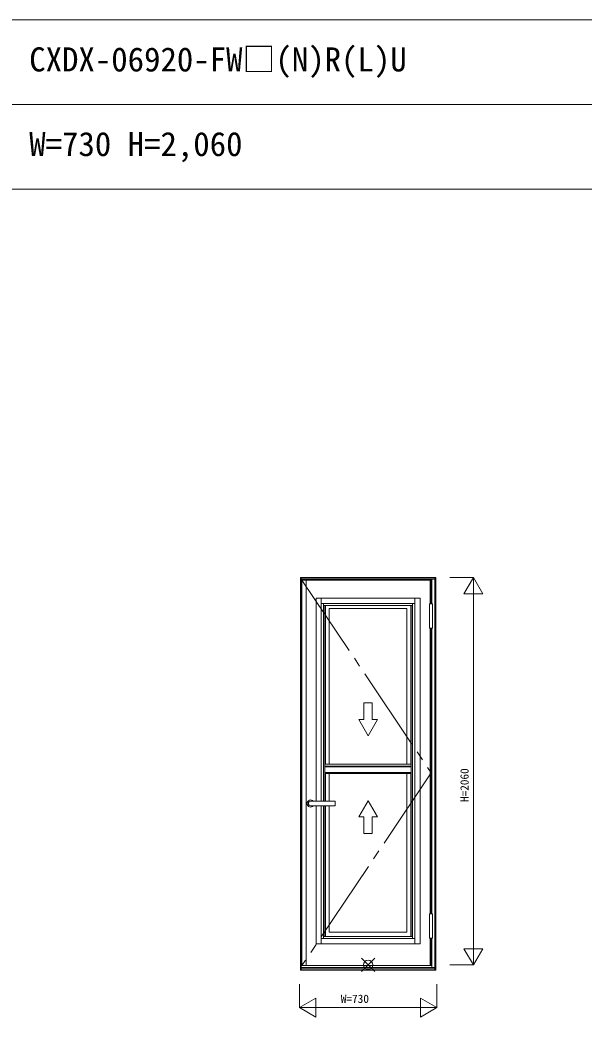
# Model space of a CAD drawing. Units: millimetres, scale not verified. Extents: x -13762 to 13750, y -10012 to 10000.
# Drawn here: x 1301 to 4301, y -5553 to -250 of the extents above; entities that cross this region are included whole.
import ezdxf
from ezdxf.enums import TextEntityAlignment as Align

# ---------------------------------------------------------------- set-up
doc = ezdxf.new("R2010")
doc.units = ezdxf.units.MM
doc.header["$LTSCALE"] = 50
doc.linetypes.add('CHAIN2', pattern=[12, 9, -1, 1, -1])
for name, color, linetype, lineweight in [('0-0_0', 7, 'Continuous', 9), ('0-6_YKK_D', 3, 'Continuous', 18), ('0-7_YSS_K', 4, 'Continuous', 9), ('0-9_YSS_KE', 2, 'Continuous', 18), ('0-A_YSS_KE', 1, 'Continuous', 18)]:
    doc.layers.add(name, color=color, linetype=linetype, lineweight=lineweight)
doc.layers.add('0-1_USER1', color=7, linetype='Continuous')
doc.styles.add('ＭＳ ゴシック', font='')
doc.styles.get('ＭＳ ゴシック').set_extended_font_data('MS Gothic')

msp = doc.modelspace()

# ---------------------------------------------------------------- linework, layer by layer
at = {"layer": '0-0_0'}
for p, q in [((1250, -250), (13250, -250)), ((1250, -700), (13250, -700)), ((-13750, -1150), (7250, -1150))]:
    msp.add_line(p, q, dxfattribs=at)
at = {"layer": '0-6_YKK_D'}
for p, q in [((2792.5, -3215.79), (2792.5, -5302.79)), ((3512.5, -3215.79), (2792.5, -3215.79)), ((2796.5, -3215.79), (2796.5, -5302.79)), ((3508.5, -3217.29), (2796.5, -3217.29)), ((3508.5, -3223.29), (2796.5, -3223.29)), ((3491.5, -3224.89), (2796.5, -3224.89)), ((3491.5, -3223.29), (3491.5, -3355.29)), ((3508.5, -3215.79), (3508.5, -5302.79)), ((3512.5, -3215.79), (3512.5, -5302.79)), ((3479.5, -3355.29), (3495.5, -3355.29)), ((3479.5, -3485.29), (3479.5, -3355.29)), ((3495.5, -3485.29), (3495.5, -3355.29)), ((3479.5, -3485.29), (3495.5, -3485.29)), ((3491.5, -3485.29), (3491.5, -5003.29)), ((2976.82, -4405.29), (2846.82, -4405.29)), ((2846.82, -4429.29), (2976.82, -4429.29)), ((2976.82, -4429.29), (2976.82, -4405.29)), ((3479.5, -5003.29), (3479.5, -5133.29)), ((3495.5, -5003.29), (3479.5, -5003.29)), ((3495.5, -5003.29), (3495.5, -5133.29)), ((3495.5, -5133.29), (3479.5, -5133.29)), ((3491.5, -5133.29), (3491.5, -5290.09)), ((2792.5, -5302.79), (3512.5, -5302.79)), ((2796.5, -5290.09), (3508.5, -5290.09)), ((2796.5, -5296.79), (3508.5, -5296.79))]:
    msp.add_line(p, q, dxfattribs=at)
for radius, start, end in [(19, 39.16671, 320.83329), (12, 90, 270)]:
    msp.add_arc((2846.82, -4417.29), radius, start, end, dxfattribs=at)
at = {"layer": '0-7_YSS_K'}
for p, q in [((2800.9, -3229.29), (2800.9, -5279.29)), ((3488.5, -3229.29), (2800.9, -3229.29)), ((2822.9, -3229.29), (2822.9, -5279.29)), ((3482.1, -3229.29), (3482.1, -3355.29)), ((3488.5, -3229.29), (3488.5, -3355.29)), ((3428.8, -3325.29), (2876.2, -3325.29)), ((2876.2, -3325.29), (2876.2, -4405.29)), ((2903.7, -3325.29), (2903.7, -4405.29)), ((3401.3, -3325.29), (3401.3, -5163.29)), ((3428.8, -3325.29), (3428.8, -5163.29)), ((3401.3, -3352.79), (2903.7, -3352.79)), ((2915.7, -3352.79), (2915.7, -4405.29)), ((3389.3, -3364.79), (2915.7, -3364.79)), ((2922.5, -3364.79), (2922.5, -4405.29)), ((2925.5, -3364.79), (2925.5, -4208.36)), ((3359.5, -3379.59), (2945.5, -3379.59)), ((2945.5, -3379.59), (2945.5, -4208.36)), ((3359.5, -3379.59), (3359.5, -4208.36)), ((3379.5, -3364.79), (3379.5, -4208.36)), ((3382.5, -3364.79), (3382.5, -5123.79)), ((3389.3, -3352.79), (3389.3, -5135.79)), ((3482.1, -3485.29), (3482.1, -5003.29)), ((3488.5, -3485.29), (3488.5, -5003.29)), ((3130, -3970.57), (3130, -3882.17)), ((3175, -3882.17), (3130, -3882.17)), ((3175, -3970.57), (3175, -3882.17)), ((3130, -3970.57), (3102.5, -3970.57)), ((3152.5, -4057.17), (3102.5, -3970.57)), ((3152.5, -4057.17), (3202.5, -3970.57)), ((3202.5, -3970.57), (3175, -3970.57)), ((3382.5, -4208.36), (2922.5, -4208.36)), ((3382.5, -4218.09), (2922.5, -4218.09)), ((3382.5, -4222.59), (2922.5, -4222.59)), ((3382.5, -4251.59), (2922.5, -4251.59)), ((3382.5, -4257.59), (2922.5, -4257.59)), ((2925.5, -4257.59), (2925.5, -4405.29)), ((2945.5, -4257.59), (2945.5, -4405.29)), ((3359.5, -4257.59), (3359.5, -5100.59)), ((3379.5, -4257.59), (3379.5, -5123.79)), ((2876.2, -4429.29), (2876.2, -5163.29)), ((2903.7, -4429.29), (2903.7, -5163.29)), ((2915.7, -4429.29), (2915.7, -5135.79)), ((2922.5, -4429.29), (2922.5, -5123.79)), ((2925.5, -4429.29), (2925.5, -5123.79)), ((2945.5, -4429.29), (2945.5, -5100.59)), ((3152.5, -4402.17), (3102.5, -4488.77)), ((3152.5, -4402.17), (3202.5, -4488.77)), ((3130, -4488.77), (3102.5, -4488.77)), ((3130, -4488.77), (3130, -4577.17)), ((3175, -4488.77), (3175, -4577.17)), ((3202.5, -4488.77), (3175, -4488.77)), ((3175, -4577.17), (3130, -4577.17)), ((3401.3, -5135.79), (2903.7, -5135.79)), ((3389.3, -5123.79), (2915.7, -5123.79)), ((3359.5, -5100.59), (2945.5, -5100.59)), ((3482.1, -5133.29), (3482.1, -5279.29)), ((3488.5, -5133.29), (3488.5, -5279.29)), ((3428.8, -5163.29), (2876.2, -5163.29)), ((2800.9, -5279.29), (3488.5, -5279.29))]:
    msp.add_line(p, q, dxfattribs=at)
at = {"layer": '0-7_YSS_K', "linetype": 'CHAIN2'}
for p, q in [((2800.9, -3229.29), (3488.5, -4254.29)), ((3488.5, -4254.29), (2800.9, -5279.29))]:
    msp.add_line(p, q, dxfattribs=at)
at = {"layer": '0-9_YSS_KE'}
for p, q in [((3712.5, -3215.79), (3587.5, -3215.79)), ((3712.5, -3215.79), (3662.5, -3302.39)), ((3712.5, -3215.79), (3712.5, -5275.79)), ((3712.5, -3215.79), (3762.5, -3302.39)), ((3662.5, -3302.39), (3762.5, -3302.39)), ((3762.5, -5189.19), (3662.5, -5189.19)), ((3712.5, -5275.79), (3662.5, -5189.19)), ((3712.5, -5275.79), (3762.5, -5189.19)), ((3712.5, -5275.79), (3587.5, -5275.79)), ((2874.1, -5452.79), (2874.1, -5552.79)), ((3517.5, -5502.79), (2787.5, -5502.79)), ((2787.5, -5502.79), (2874.1, -5552.79))]:
    msp.add_line(p, q, dxfattribs=at)
for points in [[(2787.5, -5377.79), (2787.5, -5502.79), (2874.1, -5452.79)], [(3517.5, -5377.79), (3517.5, -5502.79), (3430.9, -5552.79)], [(3517.5, -5502.79), (3430.9, -5452.79), (3430.9, -5552.79)]]:
    msp.add_lwpolyline(points, dxfattribs=at)
at = {"layer": '0-A_YSS_KE'}
for p, q in [((3187.85, -5240.43), (3117.14, -5311.14)), ((3187.85, -5311.14), (3117.14, -5240.43))]:
    msp.add_line(p, q, dxfattribs=at)
msp.add_circle((3152.5, -5275.79), 25, dxfattribs=at)

# ---------------------------------------------------------------- texts
at = {"layer": '0-1_USER1', "style": 'ＭＳ ゴシック'}
for s, p in [('CXDX-06920-FW□(N)R(L)U', (1350, -562.5)), ('W=730 H=2,060', (1350, -1012.5))]:
    msp.add_text(s, height=128.3, dxfattribs=at).set_placement(p, align=Align.BOTTOM_LEFT)
at = {"layer": '0-9_YSS_KE', "style": 'ＭＳ ゴシック'}
msp.add_text('H=2060', height=43.99, rotation=90, dxfattribs=at).set_placement((3700.5, -4409.29), align=Align.BOTTOM_LEFT)
msp.add_text('W=730', height=43.99, dxfattribs=at).set_placement((3007.5, -5490.79), align=Align.BOTTOM_LEFT)

doc.saveas('drawing.dxf')
